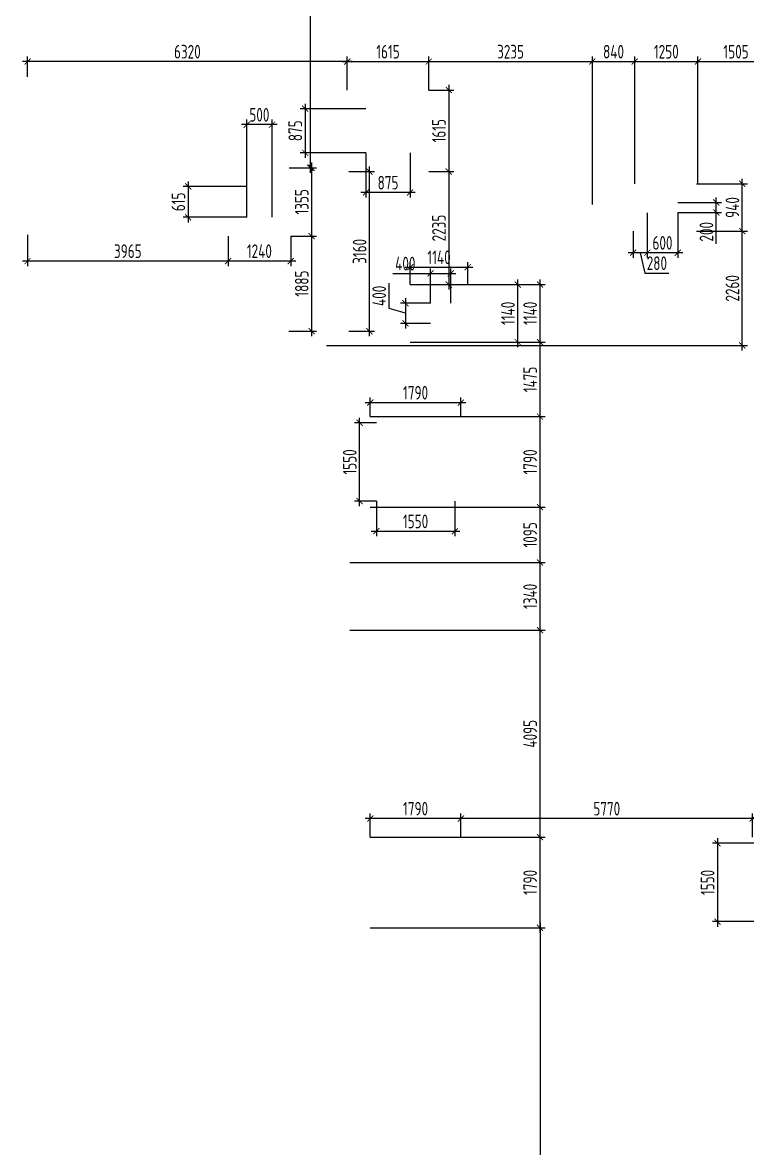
# Model space of a CAD drawing. Header units: millimetres. Extents: x -350007 to 536090, y -888 to 198380.
# Drawn here: x 323024 to 337357, y 90677 to 112960 of the extents above; entities that cross this region are included whole.
import ezdxf

# ---------------------------------------------------------------- set-up
doc = ezdxf.new("R2010")
doc.units = ezdxf.units.MM
doc.layers.add('АР_Размеры нов.', color=15, linetype='Continuous', lineweight=0)
doc.styles.add('ISOCPEUR', font='isocpeur.ttf', dxfattribs={"width": 0.7})
doc.dimstyles.new('R_100', dxfattribs={"dimtxt": 270, "dimasz": 120, "dimexe": 100, "dimexo": 0, "dimgap": 60, "dimtad": 1, "dimdec": 0, "dimrnd": 5, "dimzin": 0, "dimdsep": 46, "dimtxsty": 'ISOCPEUR', "dimblk": 'ARCHTICK', "dimcen": 0, "dimdle": 100, "dimclrd": 256, "dimclre": 256, "dimclrt": 256, "dimadec": 0, "dimazin": 0, "dimtfac": 2, "dimtdec": 0, "dimtofl": 0, "dimtmove": 1, "dimatfit": 3, "dimfxl": 1, "dimtvp": 3, "dimtolj": 1, "dimtzin": 0, "dimarcsym": 0})

# ---------------------------------------------------------------- blocks, each defined once
blk = doc.blocks.new('_ArchTick')
at = {"color": 0, "linetype": 'ByBlock', "const_width": 0.15}
blk.add_lwpolyline([(-0.5, -0.5), (0.5, 0.5)], dxfattribs=at)
blk = doc.blocks.new('*D4387')
at = {"layer": 'АР_Размеры нов.', "lineweight": -2, "transparency": 16777216}
for p, q in [((329899, 95046), (333355, 95046)), ((333255, 95146), (333255, 82176)), ((329899, 82276), (333355, 82276))]:
    blk.add_line(p, q, dxfattribs=at)
at = {"layer": 'АР_Размеры нов.', "lineweight": -2, "transparency": 16777216, "xscale": 120, "yscale": 120, "zscale": 120}
for p, rotation in [((333255, 95046), 90), ((333255, 82276), 270)]:
    blk.add_blockref('_ArchTick', p, dxfattribs=dict(at, rotation=rotation))
at = {"layer": 'АР_Размеры нов.', "transparency": 16777216, "insert": (333060, 88661), "char_height": 270, "attachment_point": 5, "rotation": 90, "style": 'ISOCPEUR'}
blk.add_mtext('\\A1;12770', dxfattribs=at)
blk = doc.blocks.new('*D4388')
at = {"layer": 'АР_Размеры нов.', "lineweight": -2, "transparency": 16777216}
for p, q in [((333255, 94946), (333255, 96937)), ((329899, 96837), (333355, 96837)), ((329899, 95046), (333355, 95046))]:
    blk.add_line(p, q, dxfattribs=at)
at = {"layer": 'АР_Размеры нов.', "lineweight": -2, "transparency": 16777216, "xscale": 120, "yscale": 120, "zscale": 120}
for p, rotation in [((333255, 96837), 90), ((333255, 95046), 270)]:
    blk.add_blockref('_ArchTick', p, dxfattribs=dict(at, rotation=rotation))
at = {"layer": 'АР_Размеры нов.', "transparency": 16777216, "insert": (333060, 95942), "char_height": 270, "attachment_point": 5, "rotation": 90, "style": 'ISOCPEUR'}
blk.add_mtext('\\A1;1790', dxfattribs=at)
blk = doc.blocks.new('*D4389')
at = {"layer": 'АР_Размеры нов.', "lineweight": -2, "transparency": 16777216}
for p, q in [((333255, 96737), (333255, 101033)), ((329495, 100933), (333355, 100933)), ((329899, 96837), (333355, 96837))]:
    blk.add_line(p, q, dxfattribs=at)
at = {"layer": 'АР_Размеры нов.', "lineweight": -2, "transparency": 16777216, "xscale": 120, "yscale": 120, "zscale": 120}
for p, rotation in [((333255, 100933), 90), ((333255, 96837), 270)]:
    blk.add_blockref('_ArchTick', p, dxfattribs=dict(at, rotation=rotation))
at = {"layer": 'АР_Размеры нов.', "transparency": 16777216, "insert": (333060, 98885), "char_height": 270, "attachment_point": 5, "rotation": 90, "style": 'ISOCPEUR'}
blk.add_mtext('\\A1;4095', dxfattribs=at)
blk = doc.blocks.new('*D4390')
at = {"layer": 'АР_Размеры нов.', "lineweight": -2, "transparency": 16777216}
for p, q in [((333255, 100833), (333255, 102373)), ((329495, 102273), (333355, 102273)), ((329495, 100933), (333355, 100933))]:
    blk.add_line(p, q, dxfattribs=at)
at = {"layer": 'АР_Размеры нов.', "lineweight": -2, "transparency": 16777216, "xscale": 120, "yscale": 120, "zscale": 120}
for p, rotation in [((333255, 102273), 90), ((333255, 100933), 270)]:
    blk.add_blockref('_ArchTick', p, dxfattribs=dict(at, rotation=rotation))
at = {"layer": 'АР_Размеры нов.', "transparency": 16777216, "insert": (333060, 101603), "char_height": 270, "attachment_point": 5, "rotation": 90, "style": 'ISOCPEUR'}
blk.add_mtext('\\A1;1340', dxfattribs=at)
blk = doc.blocks.new('*D4391')
at = {"layer": 'АР_Размеры нов.', "lineweight": -2, "transparency": 16777216}
for p, q in [((333255, 102173), (333255, 103469)), ((329899, 103369), (333355, 103369)), ((329495, 102273), (333355, 102273))]:
    blk.add_line(p, q, dxfattribs=at)
at = {"layer": 'АР_Размеры нов.', "lineweight": -2, "transparency": 16777216, "xscale": 120, "yscale": 120, "zscale": 120}
for p, rotation in [((333255, 103369), 90), ((333255, 102273), 270)]:
    blk.add_blockref('_ArchTick', p, dxfattribs=dict(at, rotation=rotation))
at = {"layer": 'АР_Размеры нов.', "transparency": 16777216, "insert": (333060, 102821), "char_height": 270, "attachment_point": 5, "rotation": 90, "style": 'ISOCPEUR'}
blk.add_mtext('\\A1;1095', dxfattribs=at)
blk = doc.blocks.new('*D4392')
at = {"layer": 'АР_Размеры нов.', "lineweight": -2, "transparency": 16777216}
for p, q in [((333255, 103269), (333255, 105260)), ((329899, 105160), (333355, 105160)), ((329899, 103369), (333355, 103369))]:
    blk.add_line(p, q, dxfattribs=at)
at = {"layer": 'АР_Размеры нов.', "lineweight": -2, "transparency": 16777216, "xscale": 120, "yscale": 120, "zscale": 120}
for p, rotation in [((333255, 105160), 90), ((333255, 103369), 270)]:
    blk.add_blockref('_ArchTick', p, dxfattribs=dict(at, rotation=rotation))
at = {"layer": 'АР_Размеры нов.', "transparency": 16777216, "insert": (333060, 104264), "char_height": 270, "attachment_point": 5, "rotation": 90, "style": 'ISOCPEUR'}
blk.add_mtext('\\A1;1790', dxfattribs=at)
blk = doc.blocks.new('*D4393')
at = {"layer": 'АР_Размеры нов.', "lineweight": -2, "transparency": 16777216}
for p, q in [((330690, 106635), (333355, 106635)), ((333255, 105060), (333255, 106735)), ((329899, 105160), (333355, 105160))]:
    blk.add_line(p, q, dxfattribs=at)
at = {"layer": 'АР_Размеры нов.', "lineweight": -2, "transparency": 16777216, "xscale": 120, "yscale": 120, "zscale": 120}
for p, rotation in [((333255, 106635), 90), ((333255, 105160), 270)]:
    blk.add_blockref('_ArchTick', p, dxfattribs=dict(at, rotation=rotation))
at = {"layer": 'АР_Размеры нов.', "transparency": 16777216, "insert": (333060, 105897), "char_height": 270, "attachment_point": 5, "rotation": 90, "style": 'ISOCPEUR'}
blk.add_mtext('\\A1;1475', dxfattribs=at)
blk = doc.blocks.new('*D4394')
at = {"layer": 'АР_Размеры нов.', "lineweight": -2, "transparency": 16777216}
for p, q in [((333255, 106535), (333255, 107875)), ((330690, 107775), (333355, 107775)), ((330690, 106635), (333355, 106635))]:
    blk.add_line(p, q, dxfattribs=at)
at = {"layer": 'АР_Размеры нов.', "lineweight": -2, "transparency": 16777216, "xscale": 120, "yscale": 120, "zscale": 120}
for p, rotation in [((333255, 107775), 90), ((333255, 106635), 270)]:
    blk.add_blockref('_ArchTick', p, dxfattribs=dict(at, rotation=rotation))
at = {"layer": 'АР_Размеры нов.', "transparency": 16777216, "insert": (333060, 107205), "char_height": 270, "attachment_point": 5, "rotation": 90, "style": 'ISOCPEUR'}
blk.add_mtext('\\A1;1140', dxfattribs=at)
blk = doc.blocks.new('*D4395')
at = {"layer": 'АР_Размеры нов.', "lineweight": -2, "transparency": 16777216}
for p, q in [((330590, 108119), (331928, 108119)), ((330690, 107775), (330690, 108219)), ((331828, 107775), (331828, 108219))]:
    blk.add_line(p, q, dxfattribs=at)
at = {"layer": 'АР_Размеры нов.', "lineweight": -2, "transparency": 16777216, "xscale": 120, "yscale": 120, "zscale": 120}
for p, rotation in [((330690, 108119), 180.0040143707892), ((331828, 108119), 0.004014370789211472)]:
    blk.add_blockref('_ArchTick', p, dxfattribs=dict(at, rotation=rotation))
at = {"layer": 'АР_Размеры нов.', "transparency": 16777216, "insert": (331259, 108314), "char_height": 270, "attachment_point": 5, "rotation": 0.004, "style": 'ISOCPEUR'}
blk.add_mtext('\\A1;1140', dxfattribs=at)
blk = doc.blocks.new('*D4396')
at = {"layer": 'АР_Размеры нов.', "lineweight": -2, "transparency": 16777216}
for p, q in [((329799, 105438), (331790, 105438)), ((329899, 105160), (329899, 105538)), ((331690, 105160), (331690, 105538))]:
    blk.add_line(p, q, dxfattribs=at)
at = {"layer": 'АР_Размеры нов.', "lineweight": -2, "transparency": 16777216, "xscale": 120, "yscale": 120, "zscale": 120, "rotation": 180}
blk.add_blockref('_ArchTick', (329899, 105438), dxfattribs=at)
at = {"layer": 'АР_Размеры нов.', "lineweight": -2, "transparency": 16777216, "xscale": 120, "yscale": 120, "zscale": 120}
blk.add_blockref('_ArchTick', (331690, 105438), dxfattribs=at)
at = {"layer": 'АР_Размеры нов.', "transparency": 16777216, "insert": (330795, 105633), "char_height": 270, "attachment_point": 5, "style": 'ISOCPEUR'}
blk.add_mtext('\\A1;1790', dxfattribs=at)
blk = doc.blocks.new('*D4397')
at = {"layer": 'АР_Размеры нов.', "lineweight": -2, "transparency": 16777216}
for p, q in [((330019, 105040), (329588, 105040)), ((329688, 103389), (329688, 105140)), ((330019, 103489), (329588, 103489))]:
    blk.add_line(p, q, dxfattribs=at)
at = {"layer": 'АР_Размеры нов.', "lineweight": -2, "transparency": 16777216, "xscale": 120, "yscale": 120, "zscale": 120}
for p, rotation in [((329688, 105040), 90), ((329688, 103489), 270)]:
    blk.add_blockref('_ArchTick', p, dxfattribs=dict(at, rotation=rotation))
at = {"layer": 'АР_Размеры нов.', "transparency": 16777216, "insert": (329493, 104264), "char_height": 270, "attachment_point": 5, "rotation": 90, "style": 'ISOCPEUR'}
blk.add_mtext('\\A1;1550', dxfattribs=at)
blk = doc.blocks.new('*D4398')
at = {"layer": 'АР_Размеры нов.', "lineweight": -2, "transparency": 16777216}
for p, q in [((330019, 103489), (330019, 102792)), ((331570, 103489), (331570, 102792)), ((329919, 102892), (331670, 102892))]:
    blk.add_line(p, q, dxfattribs=at)
at = {"layer": 'АР_Размеры нов.', "lineweight": -2, "transparency": 16777216, "xscale": 120, "yscale": 120, "zscale": 120, "rotation": 180}
blk.add_blockref('_ArchTick', (330019, 102892), dxfattribs=at)
at = {"layer": 'АР_Размеры нов.', "lineweight": -2, "transparency": 16777216, "xscale": 120, "yscale": 120, "zscale": 120}
blk.add_blockref('_ArchTick', (331570, 102892), dxfattribs=at)
at = {"layer": 'АР_Размеры нов.', "transparency": 16777216, "insert": (330795, 103087), "char_height": 270, "attachment_point": 5, "style": 'ISOCPEUR'}
blk.add_mtext('\\A1;1550', dxfattribs=at)
blk = doc.blocks.new('*D4400')
at = {"layer": 'АР_Размеры нов.', "lineweight": -2, "transparency": 16777216}
for p, q in [((337559, 97207), (331590, 97207)), ((331690, 96837), (331690, 97307)), ((337459, 96837), (337459, 97307))]:
    blk.add_line(p, q, dxfattribs=at)
at = {"layer": 'АР_Размеры нов.', "lineweight": -2, "transparency": 16777216, "xscale": 120, "yscale": 120, "zscale": 120, "rotation": 180}
blk.add_blockref('_ArchTick', (331690, 97207), dxfattribs=at)
at = {"layer": 'АР_Размеры нов.', "lineweight": -2, "transparency": 16777216, "xscale": 120, "yscale": 120, "zscale": 120}
blk.add_blockref('_ArchTick', (337459, 97207), dxfattribs=at)
at = {"layer": 'АР_Размеры нов.', "transparency": 16777216, "insert": (334575, 97402), "char_height": 270, "attachment_point": 5, "style": 'ISOCPEUR'}
blk.add_mtext('\\A1;5770', dxfattribs=at)
blk = doc.blocks.new('*D4401')
at = {"layer": 'АР_Размеры нов.', "lineweight": -2, "transparency": 16777216}
for p, q in [((331790, 97207), (329799, 97207)), ((329899, 96837), (329899, 97307)), ((331690, 96837), (331690, 97307))]:
    blk.add_line(p, q, dxfattribs=at)
at = {"layer": 'АР_Размеры нов.', "lineweight": -2, "transparency": 16777216, "xscale": 120, "yscale": 120, "zscale": 120, "rotation": 180}
blk.add_blockref('_ArchTick', (329899, 97207), dxfattribs=at)
at = {"layer": 'АР_Размеры нов.', "lineweight": -2, "transparency": 16777216, "xscale": 120, "yscale": 120, "zscale": 120}
blk.add_blockref('_ArchTick', (331690, 97207), dxfattribs=at)
at = {"layer": 'АР_Размеры нов.', "transparency": 16777216, "insert": (330795, 97402), "char_height": 270, "attachment_point": 5, "style": 'ISOCPEUR'}
blk.add_mtext('\\A1;1790', dxfattribs=at)
blk = doc.blocks.new('*D4431')
at = {"layer": 'АР_Размеры нов.', "lineweight": -2, "transparency": 16777216}
for p, q in [((337579, 96717), (336664, 96717)), ((336764, 96817), (336764, 95066)), ((337579, 95166), (336664, 95166))]:
    blk.add_line(p, q, dxfattribs=at)
at = {"layer": 'АР_Размеры нов.', "lineweight": -2, "transparency": 16777216, "xscale": 120, "yscale": 120, "zscale": 120}
for p, rotation in [((336764, 96717), 90), ((336764, 95166), 270)]:
    blk.add_blockref('_ArchTick', p, dxfattribs=dict(at, rotation=rotation))
at = {"layer": 'АР_Размеры нов.', "transparency": 16777216, "insert": (336569, 95942), "char_height": 270, "attachment_point": 5, "rotation": 90, "style": 'ISOCPEUR'}
blk.add_mtext('\\A1;1550', dxfattribs=at)
blk = doc.blocks.new('*D4440')
at = {"layer": 'АР_Размеры нов.', "lineweight": -2, "transparency": 16777216}
for p, q in [((335377, 109196), (335377, 108305)), ((335977, 109199), (335977, 108305)), ((336077, 108405), (335277, 108405))]:
    blk.add_line(p, q, dxfattribs=at)
at = {"layer": 'АР_Размеры нов.', "lineweight": -2, "transparency": 16777216, "xscale": 120, "yscale": 120, "zscale": 120, "rotation": 180}
blk.add_blockref('_ArchTick', (335377, 108405), dxfattribs=at)
at = {"layer": 'АР_Размеры нов.', "lineweight": -2, "transparency": 16777216, "xscale": 120, "yscale": 120, "zscale": 120}
blk.add_blockref('_ArchTick', (335977, 108405), dxfattribs=at)
at = {"layer": 'АР_Размеры нов.', "transparency": 16777216, "insert": (335677, 108600), "char_height": 270, "attachment_point": 5, "style": 'ISOCPEUR'}
blk.add_mtext('\\A1;600', dxfattribs=at)
blk = doc.blocks.new('*D4446')
at = {"layer": 'АР_Размеры нов.', "lineweight": -2, "transparency": 16777216}
for p, q in [((336741, 109099), (336741, 109500)), ((335977, 109400), (336841, 109400)), ((335977, 109199), (336841, 109199)), ((336741, 108580), (336741, 109199))]:
    blk.add_line(p, q, dxfattribs=at)
at = {"layer": 'АР_Размеры нов.', "lineweight": -2, "transparency": 16777216, "xscale": 120, "yscale": 120, "zscale": 120}
for p, rotation in [((336741, 109400), 90), ((336741, 109199), 270)]:
    blk.add_blockref('_ArchTick', p, dxfattribs=dict(at, rotation=rotation))
at = {"layer": 'АР_Размеры нов.', "transparency": 16777216, "insert": (336546, 108819), "char_height": 270, "attachment_point": 5, "rotation": 90, "style": 'ISOCPEUR'}
blk.add_mtext('\\A1;200', dxfattribs=at)
blk = doc.blocks.new('*D4448')
at = {"layer": 'АР_Размеры нов.', "lineweight": -2, "transparency": 16777216}
for p, q in [((335377, 109196), (335377, 108305)), ((335098, 108829), (335098, 108305)), ((335477, 108405), (334998, 108405)), ((335238, 108405), (335326, 108002)), ((335326, 108002), (335805, 108002))]:
    blk.add_line(p, q, dxfattribs=at)
at = {"layer": 'АР_Размеры нов.', "lineweight": -2, "transparency": 16777216, "xscale": 120, "yscale": 120, "zscale": 120, "rotation": 180}
blk.add_blockref('_ArchTick', (335098, 108405), dxfattribs=at)
at = {"layer": 'АР_Размеры нов.', "lineweight": -2, "transparency": 16777216, "xscale": 120, "yscale": 120, "zscale": 120}
blk.add_blockref('_ArchTick', (335377, 108405), dxfattribs=at)
at = {"layer": 'АР_Размеры нов.', "transparency": 16777216, "insert": (335566, 108197), "char_height": 270, "attachment_point": 5, "style": 'ISOCPEUR'}
blk.add_mtext('\\A1;280', dxfattribs=at)
blk = doc.blocks.new('*D4447')
at = {"layer": 'АР_Размеры нов.', "lineweight": -2, "transparency": 16777216}
for p, q in [((337255, 108729), (337255, 109870)), ((336347, 109770), (337355, 109770)), ((336347, 108829), (337355, 108829))]:
    blk.add_line(p, q, dxfattribs=at)
at = {"layer": 'АР_Размеры нов.', "lineweight": -2, "transparency": 16777216, "xscale": 120, "yscale": 120, "zscale": 120}
for p, rotation in [((337255, 109770), 90), ((337255, 108829), 270)]:
    blk.add_blockref('_ArchTick', p, dxfattribs=dict(at, rotation=rotation))
at = {"layer": 'АР_Размеры нов.', "transparency": 16777216, "insert": (337060, 109300), "char_height": 270, "attachment_point": 5, "rotation": 90, "style": 'ISOCPEUR'}
blk.add_mtext('\\A1;940', dxfattribs=at)
blk = doc.blocks.new('*D4435')
at = {"layer": 'АР_Размеры нов.', "lineweight": -2, "transparency": 16777216}
for p, q in [((336347, 108829), (337355, 108829)), ((337255, 106471), (337255, 108929)), ((329033, 106571), (337355, 106571))]:
    blk.add_line(p, q, dxfattribs=at)
at = {"layer": 'АР_Размеры нов.', "lineweight": -2, "transparency": 16777216, "xscale": 120, "yscale": 120, "zscale": 120}
for p, rotation in [((337255, 108829), 90), ((337255, 106571), 270)]:
    blk.add_blockref('_ArchTick', p, dxfattribs=dict(at, rotation=rotation))
at = {"layer": 'АР_Размеры нов.', "transparency": 16777216, "insert": (337060, 107700), "char_height": 270, "attachment_point": 5, "rotation": 90, "style": 'ISOCPEUR'}
blk.add_mtext('\\A1;2260', dxfattribs=at)
blk = doc.blocks.new('*D4458')
at = {"layer": 'АР_Размеры нов.', "lineweight": -2, "transparency": 16777216}
for p, q in [((328326, 110087), (328839, 110087)), ((328739, 110187), (328739, 108635)), ((328326, 108735), (328839, 108735))]:
    blk.add_line(p, q, dxfattribs=at)
at = {"layer": 'АР_Размеры нов.', "lineweight": -2, "transparency": 16777216, "xscale": 120, "yscale": 120, "zscale": 120}
for p, rotation in [((328739, 110087), 90), ((328739, 108735), 270)]:
    blk.add_blockref('_ArchTick', p, dxfattribs=dict(at, rotation=rotation))
at = {"layer": 'АР_Размеры нов.', "transparency": 16777216, "insert": (328544, 109411), "char_height": 270, "attachment_point": 5, "rotation": 90, "style": 'ISOCPEUR'}
blk.add_mtext('\\A1;1355', dxfattribs=at)
blk = doc.blocks.new('*D4459')
at = {"layer": 'АР_Размеры нов.', "lineweight": -2, "transparency": 16777216}
for p, q in [((327086, 108735), (327086, 108140)), ((328326, 108735), (328326, 108140)), ((328426, 108240), (326986, 108240))]:
    blk.add_line(p, q, dxfattribs=at)
at = {"layer": 'АР_Размеры нов.', "lineweight": -2, "transparency": 16777216, "xscale": 120, "yscale": 120, "zscale": 120, "rotation": 180}
blk.add_blockref('_ArchTick', (327086, 108240), dxfattribs=at)
at = {"layer": 'АР_Размеры нов.', "lineweight": -2, "transparency": 16777216, "xscale": 120, "yscale": 120, "zscale": 120}
blk.add_blockref('_ArchTick', (328326, 108240), dxfattribs=at)
at = {"layer": 'АР_Размеры нов.', "transparency": 16777216, "insert": (327706, 108435), "char_height": 270, "attachment_point": 5, "style": 'ISOCPEUR'}
blk.add_mtext('\\A1;1240', dxfattribs=at)
blk = doc.blocks.new('*D4449')
at = {"layer": 'АР_Размеры нов.', "lineweight": -2, "transparency": 16777216}
for p, q in [((323124, 108760), (323124, 108140)), ((327086, 108735), (327086, 108140)), ((327186, 108240), (323024, 108240))]:
    blk.add_line(p, q, dxfattribs=at)
at = {"layer": 'АР_Размеры нов.', "lineweight": -2, "transparency": 16777216, "xscale": 120, "yscale": 120, "zscale": 120, "rotation": 180}
blk.add_blockref('_ArchTick', (323124, 108240), dxfattribs=at)
at = {"layer": 'АР_Размеры нов.', "lineweight": -2, "transparency": 16777216, "xscale": 120, "yscale": 120, "zscale": 120}
blk.add_blockref('_ArchTick', (327086, 108240), dxfattribs=at)
at = {"layer": 'АР_Размеры нов.', "transparency": 16777216, "insert": (325105, 108435), "char_height": 270, "attachment_point": 5, "style": 'ISOCPEUR'}
blk.add_mtext('\\A1;3965', dxfattribs=at)
blk = doc.blocks.new('*D4460')
at = {"layer": 'АР_Размеры нов.', "lineweight": -2, "transparency": 16777216}
for p, q in [((328739, 108835), (328739, 106751)), ((328326, 108735), (328839, 108735)), ((328292, 106851), (328839, 106851))]:
    blk.add_line(p, q, dxfattribs=at)
at = {"layer": 'АР_Размеры нов.', "lineweight": -2, "transparency": 16777216, "xscale": 120, "yscale": 120, "zscale": 120}
for p, rotation in [((328739, 108735), 90), ((328739, 106851), 270)]:
    blk.add_blockref('_ArchTick', p, dxfattribs=dict(at, rotation=rotation))
at = {"layer": 'АР_Размеры нов.', "transparency": 16777216, "insert": (328544, 107793), "char_height": 270, "attachment_point": 5, "rotation": 90, "style": 'ISOCPEUR'}
blk.add_mtext('\\A1;1885', dxfattribs=at)
blk = doc.blocks.new('*D4455')
at = {"layer": 'АР_Размеры нов.', "lineweight": -2, "transparency": 16777216}
for p, q in [((332816, 106535), (332816, 107875)), ((331859, 107775), (332916, 107775)), ((331859, 106635), (332916, 106635))]:
    blk.add_line(p, q, dxfattribs=at)
at = {"layer": 'АР_Размеры нов.', "lineweight": -2, "transparency": 16777216, "xscale": 120, "yscale": 120, "zscale": 120}
for p, rotation in [((332816, 107775), 90), ((332816, 106635), 270)]:
    blk.add_blockref('_ArchTick', p, dxfattribs=dict(at, rotation=rotation))
at = {"layer": 'АР_Размеры нов.', "transparency": 16777216, "insert": (332621, 107205), "char_height": 270, "attachment_point": 5, "rotation": 90, "style": 'ISOCPEUR'}
blk.add_mtext('\\A1;1140', dxfattribs=at)
blk = doc.blocks.new('*D4456')
at = {"layer": 'АР_Размеры нов.', "lineweight": -2, "transparency": 16777216}
for p, q in [((329883, 106751), (329883, 110111)), ((329473, 110011), (329983, 110011)), ((329473, 106851), (329983, 106851))]:
    blk.add_line(p, q, dxfattribs=at)
at = {"layer": 'АР_Размеры нов.', "lineweight": -2, "transparency": 16777216, "xscale": 120, "yscale": 120, "zscale": 120}
for p, rotation in [((329883, 110011), 90), ((329883, 106851), 270)]:
    blk.add_blockref('_ArchTick', p, dxfattribs=dict(at, rotation=rotation))
at = {"layer": 'АР_Размеры нов.', "transparency": 16777216, "insert": (329688, 108431), "char_height": 270, "attachment_point": 5, "rotation": 90, "style": 'ISOCPEUR'}
blk.add_mtext('\\A1;3160', dxfattribs=at)
blk = doc.blocks.new('*D4457')
at = {"layer": 'АР_Размеры нов.', "lineweight": -2, "transparency": 16777216}
for p, q in [((331452, 111724), (331452, 109911)), ((331056, 111624), (331552, 111624)), ((331056, 110011), (331552, 110011))]:
    blk.add_line(p, q, dxfattribs=at)
at = {"layer": 'АР_Размеры нов.', "lineweight": -2, "transparency": 16777216, "xscale": 120, "yscale": 120, "zscale": 120}
for p, rotation in [((331452, 111624), 90), ((331452, 110011), 270)]:
    blk.add_blockref('_ArchTick', p, dxfattribs=dict(at, rotation=rotation))
at = {"layer": 'АР_Размеры нов.', "transparency": 16777216, "insert": (331257, 110818), "char_height": 270, "attachment_point": 5, "rotation": 90, "style": 'ISOCPEUR'}
blk.add_mtext('\\A1;1615', dxfattribs=at)
blk = doc.blocks.new('*D4450')
at = {"layer": 'АР_Размеры нов.', "lineweight": -2, "transparency": 16777216}
for p, q in [((329543, 112188), (323024, 112188)), ((323124, 111883), (323124, 112288)), ((329443, 111624), (329443, 112288))]:
    blk.add_line(p, q, dxfattribs=at)
at = {"layer": 'АР_Размеры нов.', "lineweight": -2, "transparency": 16777216, "xscale": 120, "yscale": 120, "zscale": 120, "rotation": 180}
blk.add_blockref('_ArchTick', (323124, 112188), dxfattribs=at)
at = {"layer": 'АР_Размеры нов.', "lineweight": -2, "transparency": 16777216, "xscale": 120, "yscale": 120, "zscale": 120}
blk.add_blockref('_ArchTick', (329443, 112188), dxfattribs=at)
at = {"layer": 'АР_Размеры нов.', "transparency": 16777216, "insert": (326283, 112383), "char_height": 270, "attachment_point": 5, "style": 'ISOCPEUR'}
blk.add_mtext('\\A1;6320', dxfattribs=at)
blk = doc.blocks.new('*D4462')
at = {"layer": 'АР_Размеры нов.', "lineweight": -2, "transparency": 16777216}
for p, q in [((329343, 112188), (331156, 112188)), ((329443, 111624), (329443, 112288)), ((331056, 111624), (331056, 112288))]:
    blk.add_line(p, q, dxfattribs=at)
at = {"layer": 'АР_Размеры нов.', "lineweight": -2, "transparency": 16777216, "xscale": 120, "yscale": 120, "zscale": 120, "rotation": 180}
blk.add_blockref('_ArchTick', (329443, 112188), dxfattribs=at)
at = {"layer": 'АР_Размеры нов.', "lineweight": -2, "transparency": 16777216, "xscale": 120, "yscale": 120, "zscale": 120}
blk.add_blockref('_ArchTick', (331056, 112188), dxfattribs=at)
at = {"layer": 'АР_Размеры нов.', "transparency": 16777216, "insert": (330250, 112383), "char_height": 270, "attachment_point": 5, "style": 'ISOCPEUR'}
blk.add_mtext('\\A1;1615', dxfattribs=at)
blk = doc.blocks.new('*D4451')
at = {"layer": 'АР_Размеры нов.', "lineweight": -2, "transparency": 16777216}
for p, q in [((330956, 112188), (334390, 112188)), ((331056, 111624), (331056, 112288)), ((334290, 109361), (334290, 112288))]:
    blk.add_line(p, q, dxfattribs=at)
at = {"layer": 'АР_Размеры нов.', "lineweight": -2, "transparency": 16777216, "xscale": 120, "yscale": 120, "zscale": 120, "rotation": 180}
blk.add_blockref('_ArchTick', (331056, 112188), dxfattribs=at)
at = {"layer": 'АР_Размеры нов.', "lineweight": -2, "transparency": 16777216, "xscale": 120, "yscale": 120, "zscale": 120}
blk.add_blockref('_ArchTick', (334290, 112188), dxfattribs=at)
at = {"layer": 'АР_Размеры нов.', "transparency": 16777216, "insert": (332673, 112383), "char_height": 270, "attachment_point": 5, "style": 'ISOCPEUR'}
blk.add_mtext('\\A1;3235', dxfattribs=at)
blk = doc.blocks.new('*D4452')
at = {"layer": 'АР_Размеры нов.', "lineweight": -2, "transparency": 16777216}
for p, q in [((334190, 112188), (335228, 112188)), ((334290, 109361), (334290, 112288)), ((335128, 109770), (335128, 112288))]:
    blk.add_line(p, q, dxfattribs=at)
at = {"layer": 'АР_Размеры нов.', "lineweight": -2, "transparency": 16777216, "xscale": 120, "yscale": 120, "zscale": 120, "rotation": 180}
blk.add_blockref('_ArchTick', (334290, 112188), dxfattribs=at)
at = {"layer": 'АР_Размеры нов.', "lineweight": -2, "transparency": 16777216, "xscale": 120, "yscale": 120, "zscale": 120}
blk.add_blockref('_ArchTick', (335128, 112188), dxfattribs=at)
at = {"layer": 'АР_Размеры нов.', "transparency": 16777216, "insert": (334709, 112383), "char_height": 270, "attachment_point": 5, "style": 'ISOCPEUR'}
blk.add_mtext('\\A1;840', dxfattribs=at)
blk = doc.blocks.new('*D4453')
at = {"layer": 'АР_Размеры нов.', "lineweight": -2, "transparency": 16777216}
for p, q in [((335028, 112188), (336478, 112188)), ((335128, 109770), (335128, 112288)), ((336378, 109770), (336378, 112288))]:
    blk.add_line(p, q, dxfattribs=at)
at = {"layer": 'АР_Размеры нов.', "lineweight": -2, "transparency": 16777216, "xscale": 120, "yscale": 120, "zscale": 120, "rotation": 180}
blk.add_blockref('_ArchTick', (335128, 112188), dxfattribs=at)
at = {"layer": 'АР_Размеры нов.', "lineweight": -2, "transparency": 16777216, "xscale": 120, "yscale": 120, "zscale": 120}
blk.add_blockref('_ArchTick', (336378, 112188), dxfattribs=at)
at = {"layer": 'АР_Размеры нов.', "transparency": 16777216, "insert": (335753, 112383), "char_height": 270, "attachment_point": 5, "style": 'ISOCPEUR'}
blk.add_mtext('\\A1;1250', dxfattribs=at)
blk = doc.blocks.new('*D4463')
at = {"layer": 'АР_Размеры нов.', "lineweight": -2, "transparency": 16777216}
for p, q in [((336278, 112188), (337985, 112188)), ((336378, 109770), (336378, 112288)), ((337885, 109909), (337885, 112288))]:
    blk.add_line(p, q, dxfattribs=at)
at = {"layer": 'АР_Размеры нов.', "lineweight": -2, "transparency": 16777216, "xscale": 120, "yscale": 120, "zscale": 120, "rotation": 180}
blk.add_blockref('_ArchTick', (336378, 112188), dxfattribs=at)
at = {"layer": 'АР_Размеры нов.', "lineweight": -2, "transparency": 16777216, "xscale": 120, "yscale": 120, "zscale": 120}
blk.add_blockref('_ArchTick', (337885, 112188), dxfattribs=at)
at = {"layer": 'АР_Размеры нов.', "transparency": 16777216, "insert": (337131, 112383), "char_height": 270, "attachment_point": 5, "style": 'ISOCPEUR'}
blk.add_mtext('\\A1;1505', dxfattribs=at)
blk = doc.blocks.new('*D4461')
at = {"layer": 'АР_Размеры нов.', "lineweight": -2, "transparency": 16777216}
for p, q in [((331452, 110111), (331452, 107675)), ((331056, 110011), (331552, 110011)), ((331078, 107775), (331552, 107775))]:
    blk.add_line(p, q, dxfattribs=at)
at = {"layer": 'АР_Размеры нов.', "lineweight": -2, "transparency": 16777216, "xscale": 120, "yscale": 120, "zscale": 120}
for p, rotation in [((331452, 110011), 90), ((331452, 107775), 270)]:
    blk.add_blockref('_ArchTick', p, dxfattribs=dict(at, rotation=rotation))
at = {"layer": 'АР_Размеры нов.', "transparency": 16777216, "insert": (331257, 108893), "char_height": 270, "attachment_point": 5, "rotation": 90, "style": 'ISOCPEUR'}
blk.add_mtext('\\A1;2235', dxfattribs=at)
blk = doc.blocks.new('*D4468')
at = {"layer": 'АР_Размеры нов.', "lineweight": -2, "transparency": 16777216}
for p, q in [((330270, 107302), (330270, 107800)), ((330595, 107505), (330595, 106905)), ((330595, 107205), (330270, 107302)), ((331090, 107405), (330495, 107405)), ((331090, 107005), (330495, 107005))]:
    blk.add_line(p, q, dxfattribs=at)
at = {"layer": 'АР_Размеры нов.', "lineweight": -2, "transparency": 16777216, "xscale": 120, "yscale": 120, "zscale": 120}
for p, rotation in [((330595, 107405), 90), ((330595, 107005), 270)]:
    blk.add_blockref('_ArchTick', p, dxfattribs=dict(at, rotation=rotation))
at = {"layer": 'АР_Размеры нов.', "transparency": 16777216, "insert": (330075, 107551), "char_height": 270, "attachment_point": 5, "rotation": 90, "style": 'ISOCPEUR'}
blk.add_mtext('\\A1;400', dxfattribs=at)
blk = doc.blocks.new('*D4465')
at = {"layer": 'АР_Размеры нов.', "lineweight": -2, "transparency": 16777216}
for p, q in [((331090, 107405), (331090, 108095)), ((331489, 107405), (331489, 108095)), ((330343, 107995), (331090, 107995)), ((330990, 107995), (331589, 107995))]:
    blk.add_line(p, q, dxfattribs=at)
at = {"layer": 'АР_Размеры нов.', "lineweight": -2, "transparency": 16777216, "xscale": 120, "yscale": 120, "zscale": 120, "rotation": 180}
blk.add_blockref('_ArchTick', (331090, 107995), dxfattribs=at)
at = {"layer": 'АР_Размеры нов.', "lineweight": -2, "transparency": 16777216, "xscale": 120, "yscale": 120, "zscale": 120}
blk.add_blockref('_ArchTick', (331489, 107995), dxfattribs=at)
at = {"layer": 'АР_Размеры нов.', "transparency": 16777216, "insert": (330592, 108190), "char_height": 270, "attachment_point": 5, "style": 'ISOCPEUR'}
blk.add_mtext('\\A1;400', dxfattribs=at)
blk = doc.blocks.new('*D4466')
at = {"layer": 'АР_Размеры нов.', "lineweight": -2, "transparency": 16777216}
for p, q in [((327456, 109105), (327456, 111039)), ((327956, 109105), (327956, 111039)), ((328056, 110939), (327356, 110939))]:
    blk.add_line(p, q, dxfattribs=at)
at = {"layer": 'АР_Размеры нов.', "lineweight": -2, "transparency": 16777216, "xscale": 120, "yscale": 120, "zscale": 120, "rotation": 180}
blk.add_blockref('_ArchTick', (327456, 110939), dxfattribs=at)
at = {"layer": 'АР_Размеры нов.', "lineweight": -2, "transparency": 16777216, "xscale": 120, "yscale": 120, "zscale": 120}
blk.add_blockref('_ArchTick', (327956, 110939), dxfattribs=at)
at = {"layer": 'АР_Размеры нов.', "transparency": 16777216, "insert": (327706, 111134), "char_height": 270, "attachment_point": 5, "style": 'ISOCPEUR'}
blk.add_mtext('\\A1;500', dxfattribs=at)
blk = doc.blocks.new('*D4454')
at = {"layer": 'АР_Размеры нов.', "lineweight": -2, "transparency": 16777216}
for p, q in [((327456, 109717), (326200, 109717)), ((326300, 109817), (326300, 109005)), ((327456, 109105), (326200, 109105))]:
    blk.add_line(p, q, dxfattribs=at)
at = {"layer": 'АР_Размеры нов.', "lineweight": -2, "transparency": 16777216, "xscale": 120, "yscale": 120, "zscale": 120}
for p, rotation in [((326300, 109717), 90), ((326300, 109105), 270)]:
    blk.add_blockref('_ArchTick', p, dxfattribs=dict(at, rotation=rotation))
at = {"layer": 'АР_Размеры нов.', "transparency": 16777216, "insert": (326105, 109411), "char_height": 270, "attachment_point": 5, "rotation": 90, "style": 'ISOCPEUR'}
blk.add_mtext('\\A1;615', dxfattribs=at)
blk = doc.blocks.new('*D4467')
at = {"layer": 'АР_Размеры нов.', "lineweight": -2, "transparency": 16777216}
for p, q in [((329813, 110381), (329813, 109496)), ((330686, 110381), (330686, 109496)), ((330786, 109596), (329713, 109596))]:
    blk.add_line(p, q, dxfattribs=at)
at = {"layer": 'АР_Размеры нов.', "lineweight": -2, "transparency": 16777216, "xscale": 120, "yscale": 120, "zscale": 120, "rotation": 180}
blk.add_blockref('_ArchTick', (329813, 109596), dxfattribs=at)
at = {"layer": 'АР_Размеры нов.', "lineweight": -2, "transparency": 16777216, "xscale": 120, "yscale": 120, "zscale": 120}
blk.add_blockref('_ArchTick', (330686, 109596), dxfattribs=at)
at = {"layer": 'АР_Размеры нов.', "transparency": 16777216, "insert": (330250, 109791), "char_height": 270, "attachment_point": 5, "style": 'ISOCPEUR'}
blk.add_mtext('\\A1;875', dxfattribs=at)
blk = doc.blocks.new('*D4469')
at = {"layer": 'АР_Размеры нов.', "lineweight": -2, "transparency": 16777216}
for p, q in [((329813, 111254), (328512, 111254)), ((328612, 111354), (328612, 110281)), ((329813, 110381), (328512, 110381))]:
    blk.add_line(p, q, dxfattribs=at)
at = {"layer": 'АР_Размеры нов.', "lineweight": -2, "transparency": 16777216, "xscale": 120, "yscale": 120, "zscale": 120}
for p, rotation in [((328612, 111254), 90), ((328612, 110381), 270)]:
    blk.add_blockref('_ArchTick', p, dxfattribs=dict(at, rotation=rotation))
at = {"layer": 'АР_Размеры нов.', "transparency": 16777216, "insert": (328417, 110818), "char_height": 270, "attachment_point": 5, "rotation": 90, "style": 'ISOCPEUR'}
blk.add_mtext('\\A1;875', dxfattribs=at)
blk = doc.blocks.new('*D4512')
at = {"layer": 'АР_Размеры нов.', "lineweight": -2, "transparency": 16777216}
for p, q in [((328709, 118143), (328709, 109987)), ((327945, 118043), (328809, 118043)), ((328296, 110087), (328809, 110087))]:
    blk.add_line(p, q, dxfattribs=at)
at = {"layer": 'АР_Размеры нов.', "lineweight": -2, "transparency": 16777216, "xscale": 120, "yscale": 120, "zscale": 120}
for p, rotation in [((328709, 118043), 90), ((328709, 110087), 270)]:
    blk.add_blockref('_ArchTick', p, dxfattribs=dict(at, rotation=rotation))
at = {"layer": 'АР_Размеры нов.', "transparency": 16777216, "insert": (328514, 114065), "char_height": 270, "attachment_point": 5, "rotation": 90, "style": 'ISOCPEUR'}
blk.add_mtext('\\A1;7955', dxfattribs=at)

msp = doc.modelspace()

# ---------------------------------------------------------------- dimensions: what is measured, and where the dimension line sits
at = {"layer": 'АР_Размеры нов.'}
for base, p1, p2, picture, middle in [((328708.6323, 110087.412), (327944.5529, 118042.9325), (328295.8739, 110087.412), '*D4512', (328513.6323, 114065.1722)), ((331451.5, 110011.3), (331056.2, 111624.3), (331056.2, 110011.3), '*D4457', (331256.5, 110817.8)), ((328611.7, 110381.3), (329813.2, 111254.3), (329813.2, 110381.3), '*D4469', (328416.7, 110817.8)), ((328738.9, 108734.7), (328326.1, 110087.4), (328326.1, 108734.7), '*D4458', (328543.9, 109411)), ((329883.2, 110011.3), (329473.4, 106850.7), (329473.4, 110011.3), '*D4456', (329688.2, 108431)), ((331451.5, 107774.9), (331056.2, 110011.3), (331077.9, 107774.9), '*D4461', (331256.5, 108893.1)), ((337254.9206, 109770.3489), (336347.4354, 108828.828), (336347.4354, 109770.3489), '*D4447', (337059.9206, 109299.5885)), ((326299.5, 109104.7), (327456.1, 109717.4), (327456.1, 109104.7), '*D4454', (326104.5, 109411)), ((328738.9, 106850.7), (328326.1, 108734.7), (328292.1, 106850.7), '*D4460', (328543.9, 107792.7)), ((337254.9, 108828.8), (329033.2, 106570.7), (336347.4, 108828.8), '*D4435', (337059.9, 107699.8)), ((330595.4, 107004.9), (331090.4, 107404.9), (331090.4, 107004.9), '*D4468', (330075.4, 107362.4)), ((333255, 107774.9), (330690.1, 106634.9), (330690.1, 107774.9), '*D4394', (333060, 107204.9)), ((332815.7, 107775), (331858.6, 106635), (331858.6, 107775), '*D4455', (332620.7, 107205)), ((333255, 106634.9), (329899, 105160), (330690.1, 106634.9), '*D4393', (333060, 105897.4)), ((333255, 105160), (329899, 103369), (329899, 105160), '*D4392', (333060, 104264.5)), ((329687.8, 105040), (330019, 103489), (330019, 105040), '*D4397', (329492.8, 104264.5)), ((333255, 103369), (329495.3, 102273.1), (329899, 103369), '*D4391', (333060, 102821)), ((333255, 102273.1), (329495.3, 100933.1), (329495.3, 102273.1), '*D4390', (333060, 101603.1)), ((333255, 100933.1), (329899, 96837), (329495.3, 100933.1), '*D4389', (333060, 98885.1)), ((333255, 96837), (329899, 95046), (329899, 96837), '*D4388', (333060, 95941.5)), ((336764, 95166), (337579.1, 96717), (337579.1, 95166), '*D4431', (336569, 95941.5)), ((333255, 82275.7), (329899, 95046), (329899, 82275.7), '*D4387', (333060, 88660.9))]:
    dim = msp.add_linear_dim(base=base, p1=p1, p2=p2, angle=90, dimstyle='R_100', override={"dimpost": '\\X'}, dxfattribs=at)
    dim.commit()
    dim.dimension.update_dxf_attribs({"geometry": picture, "text_midpoint": middle})
for base, p1, p2, picture, middle in [((323123.6, 112187.6), (329443.2, 111624.3), (323123.6, 111883.5), '*D4450', (326283.4, 112382.6)), ((331056.2, 112187.6), (329443.2, 111624.3), (331056.2, 111624.3), '*D4462', (330249.7, 112382.6)), ((334290.3, 112187.6), (331056.2, 111624.3), (334290.3, 109361.2), '*D4451', (332673.2, 112382.6)), ((335128.4, 112187.6), (334290.3, 109361.2), (335128.4, 109770.3), '*D4452', (334709.4, 112382.6)), ((336377.7, 112187.6), (335128.4, 109770.3), (336377.7, 109770.3), '*D4453', (335753.1, 112382.6)), ((337885, 112187.6), (336377.7, 109770.3), (337885, 109909.3), '*D4463', (337131.4, 112382.6)), ((327456.1, 110939.4), (327956.1, 109104.7), (327456.1, 109104.7), '*D4466', (327706.1, 111134.4)), ((329813.2, 109595.7), (330686.2, 110381.3), (329813.2, 110381.3), '*D4467', (330249.7, 109790.7)), ((335377.2, 108405.3), (335977.4, 109198.8), (335377.2, 109196.1), '*D4440', (335677.3, 108600.3)), ((323123.5524, 108239.7189), (327086.1287, 108734.662), (323123.5524, 108759.6358), '*D4449', (325104.8405, 108434.7189)), ((327086.1, 108239.7), (328326.1, 108734.7), (327086.1, 108734.7), '*D4459', (327706.1, 108434.7)), ((331690, 105438.1), (329899, 105160), (331690, 105160), '*D4396', (330794.5, 105633.1)), ((331570, 102892.3), (330019, 103489), (331570, 103489), '*D4398', (330794.5, 103087.3)), ((329899, 97206.8), (331690, 96837), (329899, 96837), '*D4401', (330794.5, 97401.8)), ((331690, 97206.8), (337459.1, 96837), (331690, 96837), '*D4400', (334574.5, 97401.8))]:
    dim = msp.add_linear_dim(base=base, p1=p1, p2=p2, dimstyle='R_100', override={"dimpost": '\\X'}, dxfattribs=at)
    dim.commit()
    dim.dimension.update_dxf_attribs({"geometry": picture, "text_midpoint": middle})
dim = msp.add_linear_dim(base=(336741.23, 109400.3489), p1=(335977.4354, 109198.828), p2=(335977.4354, 109400.3489), angle=90, dimstyle='R_100', override={"dimpost": '\\X'}, dxfattribs=at)
dim.commit()
dim.dimension.update_dxf_attribs({"geometry": '*D4446', "text_midpoint": (336737.6632, 108819.3756), "dimtype": 160})
for base, p1, p2, picture, middle in [((335098.2, 108405.3), (335377.2, 109196.1), (335098.2, 108828.8), '*D4448', (335386.2, 108001.7)), ((331488.6, 107994.9), (331090.4, 107404.9), (331488.6, 107404.9), '*D4465', (330592.1, 107986.1))]:
    dim = msp.add_linear_dim(base=base, p1=p1, p2=p2, dimstyle='R_100', override={"dimpost": '\\X'}, dxfattribs=at)
    dim.commit()
    dim.dimension.update_dxf_attribs({"geometry": picture, "text_midpoint": middle, "dimtype": 160})
dim = msp.add_aligned_dim(p1=(330690.1, 107774.9), p2=(331828.3, 107775), distance=344.3, dimstyle='R_100', override={"dimpost": '\\X'}, dxfattribs=at)
dim.commit()
dim.dimension.update_dxf_attribs({"geometry": '*D4395', "text_midpoint": (331259.2, 108314.2)})

doc.saveas('drawing.dxf')
